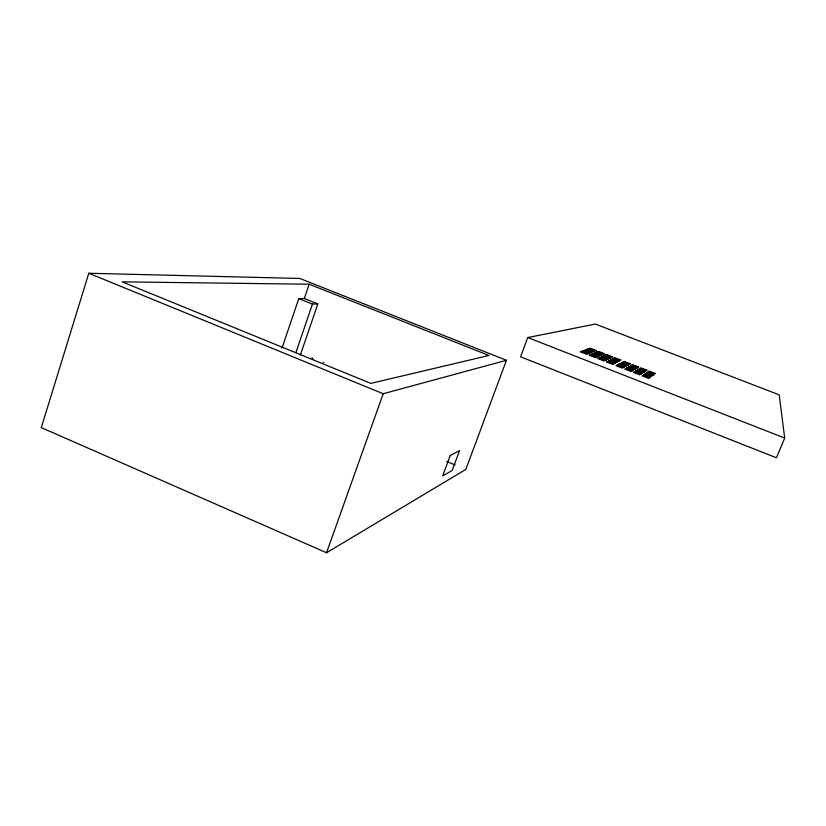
<?xml version="1.0" encoding="UTF-8"?>
<svg xmlns="http://www.w3.org/2000/svg" width="826" height="826" viewBox="0 0 826 826"><rect width="100%" height="100%" fill="white"/><g stroke="black" fill="none" stroke-linecap="round" stroke-linejoin="round"><path stroke-width="1.24" d="M88.795 273.251L41.3 427.6L326.549 552.749L465.823 469.426L506.452 360.301L299.838 278.465L88.795 273.251L383.181 393.734L506.452 360.301M281.965 348.2L298.775 298.64L304.298 298.537L317.824 303.937L300.375 354.943M304.298 298.537L309.161 284.216L488.909 355.469L370.822 383.388L122.196 281.852L309.161 284.216M295.925 352.516L312.445 304.102L317.824 303.937M326.549 552.749L383.181 393.734M527.762 337.555L520.556 356.801L776.461 457.79L784.7 438.059L779.166 394.828L595.329 324.05L527.762 337.555L784.7 438.059M323.152 362.315L323.813 362.48M298.775 298.64L312.445 304.102M446.804 461.507L455.126 464.976M311.96 357.637L313.426 359.62M450.232 455.508L442.705 475.91L452.183 470.459L459.524 450.635L450.232 455.508M650.145 377.214L649.546 377.668L643.33 375.241L643.96 374.808L650.145 377.214M655.173 373.414L654.626 373.827L648.678 371.514L649.257 371.111L655.173 373.414M652.819 375.252L652.241 375.685L646.169 373.311L646.768 372.898L652.819 375.252M653.738 374.653L653.18 375.076L647.15 372.733L647.739 372.32L653.738 374.653M650.712 376.511L650.124 376.955L643.96 374.55L644.579 374.116L650.712 376.511M651.673 375.902L651.095 376.336L644.961 373.951L645.581 373.528L651.673 375.902M649.164 377.843L648.555 378.308L642.298 375.861L642.927 375.417L649.164 377.843M654.275 373.992L653.717 374.415L647.729 372.082L648.317 371.669L654.275 373.992M640.387 374.426L639.737 374.87L633.501 372.433L634.182 372.01L640.387 374.426M645.88 370.729L645.292 371.132L639.314 368.809L639.943 368.417L645.88 370.729M641.441 373.827L640.8 374.25L634.595 371.834L635.266 371.421L641.441 373.827M644.301 371.937L643.691 372.35L637.631 369.986L638.281 369.594L644.301 371.937M646.841 370.172L646.262 370.575L640.326 368.262L640.945 367.88L646.841 370.172M645.292 371.37L644.693 371.772L638.674 369.428L639.303 369.036L645.292 371.37M642.07 373.145L641.441 373.569L635.287 371.173L635.948 370.76L642.07 373.145M643.093 372.557L642.473 372.98L636.361 370.595L637.011 370.193L643.093 372.557M632.84 370.471L632.158 370.884L625.974 368.479L626.686 368.076L632.84 370.471M638.612 366.971L637.982 367.353L632.066 365.051L632.726 364.689L638.612 366.971M635.896 368.664L635.246 369.057L629.205 366.703L629.887 366.321L635.896 368.664M636.949 368.117L636.299 368.51L630.3 366.176L630.971 365.794L636.949 368.117M633.532 369.821L632.861 370.224L626.727 367.838L627.43 367.436L633.532 369.821M631.725 371.05L631.033 371.473L624.807 369.046L625.53 368.633L631.725 371.05M634.616 369.253L633.955 369.656L627.863 367.281L628.555 366.899L634.616 369.253M637.589 367.508L636.96 367.89L631.002 365.567L631.663 365.195L637.589 367.508M626.015 365.939L625.313 366.321L619.232 363.956L619.965 363.585L626.015 365.939M622.938 367.663L622.205 368.066L615.99 365.639L616.764 365.247L622.938 367.663M629.185 364.266L628.503 364.627L622.567 362.315L623.269 361.964L629.185 364.266M624.115 367.105L623.393 367.498L617.218 365.102L617.982 364.71L624.115 367.105M627.368 365.381L626.676 365.753L620.646 363.409L621.369 363.037L627.368 365.381M630.259 363.76L629.598 364.121L623.692 361.829L624.384 361.478L630.259 363.76M628.483 364.855L627.791 365.226L621.813 362.903L622.525 362.542L628.483 364.855M624.869 366.476L624.157 366.868L618.034 364.483L618.777 364.101L624.869 366.476M615.453 362.8L614.689 363.172L608.576 360.786L609.382 360.435L615.453 362.8M616.661 362.294L615.907 362.655L609.846 360.291L610.631 359.94L616.661 362.294M613.388 363.925L612.593 364.307L606.398 361.891L607.224 361.52L613.388 363.925M614.627 363.399L613.852 363.781L607.709 361.375L608.514 361.014L614.627 363.399M619.624 360.508L618.901 360.859L612.975 358.556L613.728 358.216L619.624 360.508M620.77 360.033L620.058 360.373L614.172 358.092L614.916 357.751L620.77 360.033M617.683 361.571L616.939 361.922L610.93 359.589L611.705 359.238L617.683 361.571M618.86 361.076L618.127 361.427L612.159 359.103L612.923 358.763L618.86 361.076M604.704 360.539L603.878 360.91L597.704 358.494L598.561 358.143L604.704 360.539M606.016 360.043L605.2 360.404L599.067 358.009L599.924 357.668L606.016 360.043M609.258 358.288L608.483 358.629L602.484 356.295L603.3 355.965L609.258 358.288M612.531 356.822L611.777 357.152L605.912 354.87L606.687 354.55L612.531 356.822M610.497 357.823L609.722 358.164L603.775 355.841L604.58 355.521L610.497 357.823M606.903 359.465L606.088 359.816L600.006 357.451L600.843 357.1L606.903 359.465M608.173 358.98L607.378 359.331L601.338 356.977L602.164 356.636L608.173 358.98M611.323 357.276L610.559 357.617L604.653 355.314L605.437 354.994L611.323 357.276M602.247 354.612L601.431 354.932L595.494 352.619L596.341 352.31L602.247 354.612M598.447 356.171L597.601 356.512L591.53 354.147L592.407 353.817L598.447 356.171M599.79 355.717L598.953 356.047L592.923 353.704L593.791 353.383L599.79 355.717M596.135 357.204L595.267 357.544L589.103 355.149L590.012 354.808L596.135 357.204M597.508 356.729L596.651 357.069L590.538 354.684L591.426 354.354L597.508 356.729M603.125 354.086L602.319 354.406L596.424 352.113L597.26 351.804L603.125 354.086M600.946 355.056L600.12 355.376L594.142 353.053L594.999 352.733L600.946 355.056M604.384 353.662L603.589 353.972L597.745 351.69L598.561 351.391L604.384 353.662M593.853 351.38L593.006 351.68L587.08 349.377L587.967 349.088L593.853 351.38M589.867 352.867L588.979 353.187L582.919 350.823L583.848 350.513L589.867 352.867M587.431 353.838L586.512 354.168L580.368 351.773L581.318 351.453L587.431 353.838M591.271 352.434L590.394 352.743L584.374 350.4L585.283 350.1L591.271 352.434M588.876 353.394L587.967 353.714L581.865 351.339L582.805 351.029L588.876 353.394M594.792 350.874L593.946 351.184L588.071 348.892L588.938 348.603L594.792 350.874M596.114 350.472L595.278 350.771L589.444 348.5L590.301 348.211L596.114 350.472M592.5 351.793L591.633 352.103L585.665 349.78L586.563 349.491L592.5 351.793"/></g></svg>
